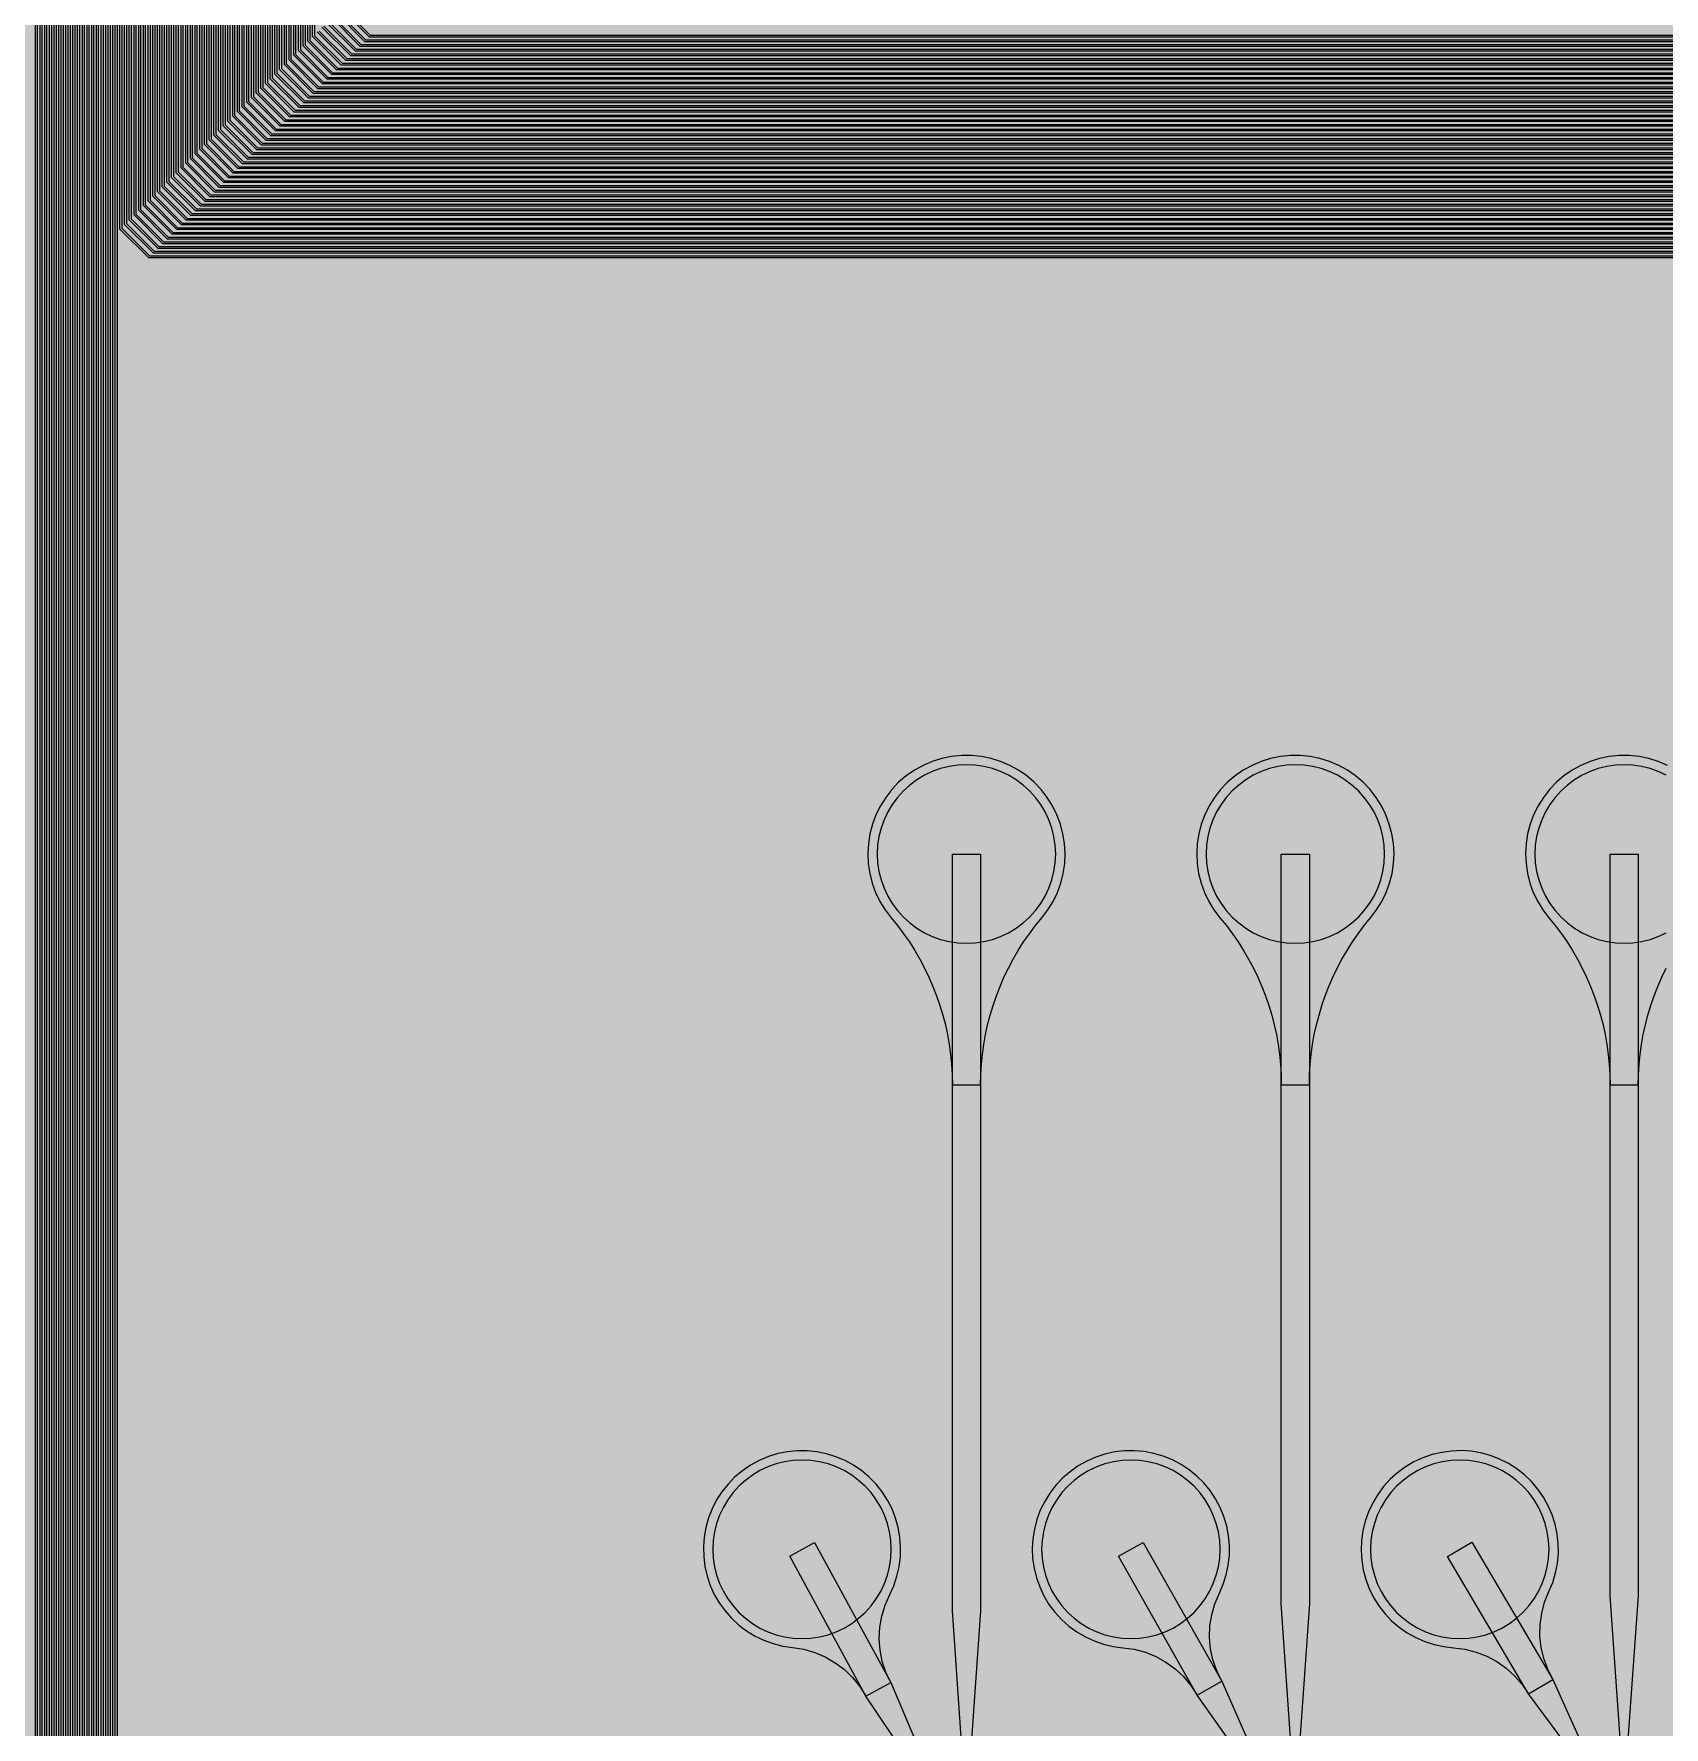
# Model space of a CAD drawing. Header units: metres. Extents: x -7240 to 10960, y -29667 to 1823.
# Drawn here: x 2730 to 4465, y -20972 to -19170 of the extents above; entities that cross this region are included whole.
import ezdxf

# ---------------------------------------------------------------- set-up
doc = ezdxf.new("R2010")
doc.units = ezdxf.units.M
for name, color, linetype in [('Metal1', 4, 'CONTINUOUS'), ('Polyimide', 7, 'CONTINUOUS'), ('Polyimide_Negative', 5, 'CONTINUOUS')]:
    doc.layers.add(name, color=color, linetype=linetype)

msp = doc.modelspace()

# ---------------------------------------------------------------- hatches: boundary and pattern name
at = {"layer": 'Polyimide'}
msp.add_hatch(color=7, dxfattribs=at).paths.add_polyline_path([(4088.5, -11806.9), (4098.7, -11851.2), (4115.6, -11893.5), (4138.6, -11932.7), (4167.4, -11968), (4201.1, -11998.5), (4239, -12023.6), (4280.3, -12042.7), (4349.2, -12073.7), (4413.2, -12113.8), (4471.3, -12162), (4522.3, -12217.7), (4565.4, -12279.7), (4599.7, -12346.9), (4624.7, -12418.2), (4639.9, -12492.2), (4645, -12567.5), (4639.9, -12642.8), (4624.7, -12716.8), (4599.7, -12788.1), (4565.4, -12855.3), (4522.3, -12917.3), (4471.3, -12973), (4413.2, -13021.2), (4349.2, -13061.3), (4280.3, -13092.3), (4239, -13111.4), (4201.1, -13136.5), (4167.4, -13167), (4138.6, -13202.3), (4115.6, -13241.5), (4098.7, -13283.8), (4088.5, -13328.1), (4085, -13373.5), (4085, -13567.5), (4099.4, -13861.6), (4142.6, -14152.8), (4214.2, -14438.4), (4313.4, -14715.5), (4439.2, -14981.7), (4590.6, -15234.2), (4766, -15470.7), (4963.7, -15688.8), (5181.8, -15886.5), (5418.3, -16061.9), (5670.8, -16213.3), (5936.9, -16339.1), (6214.1, -16438.3), (6499.7, -16509.9), (6790.9, -16553.1), (7085, -16567.5), (9960.4, -16567.5), (10038.8, -16571.4), (10116.4, -16582.9), (10192.6, -16601.9), (10266.5, -16628.4), (10337.5, -16662), (10404.8, -16702.3), (10467.9, -16749.1), (10526.1, -16801.8), (10578.8, -16860), (10625.6, -16923), (10665.9, -16990.4), (10699.5, -17061.4), (10725.9, -17135.3), (10745, -17211.4), (10756.5, -17289.1), (10760.4, -17367.5), (10760.4, -21957.3), (10721.6, -22012.9), (10686, -22070.6), (10653.6, -22130.1), (10624.5, -22191.4), (10598.9, -22254.2), (10576.8, -22318.2), (10558.3, -22383.5), (10543.4, -22449.6), (10532.2, -22516.5), (10524.7, -22583.8), (10521, -22651.5), (10521, -22719.3), (10524.7, -22787), (10532.2, -22854.4), (10543.4, -22921.2), (10558.3, -22987.4), (10576.8, -23052.6), (10598.9, -23116.7), (10624.5, -23179.5), (10653.6, -23240.7), (10686, -23300.3), (10721.6, -23357.9), (10760.4, -23413.5), (10760.4, -28667.5), (10756.5, -28745.9), (10745, -28823.6), (10725.9, -28899.7), (10699.5, -28973.6), (10665.9, -29044.6), (10625.6, -29112), (10578.8, -29175), (10526.1, -29233.2), (10467.9, -29285.9), (10404.8, -29332.7), (10337.5, -29373), (10266.5, -29406.6), (10192.6, -29433.1), (10116.4, -29452.1), (10038.8, -29463.6), (9960.4, -29467.5), (-6239.6, -29467.5), (-6318, -29463.6), (-6395.7, -29452.1), (-6471.9, -29433.1), (-6545.8, -29406.6), (-6616.7, -29373), (-6684.1, -29332.7), (-6747.1, -29285.9), (-6805.3, -29233.2), (-6858, -29175), (-6904.8, -29112), (-6945.2, -29044.6), (-6978.7, -28973.6), (-7005.2, -28899.7), (-7024.3, -28823.6), (-7035.8, -28745.9), (-7039.6, -28667.5), (-7039.6, -23426.3), (-6999.4, -23370.1), (-6962.3, -23311.6), (-6928.7, -23251.2), (-6898.5, -23189), (-6871.8, -23125.1), (-6848.8, -23059.9), (-6829.5, -22993.4), (-6814, -22926), (-6802.4, -22857.8), (-6794.6, -22789.1), (-6790.7, -22720), (-6790.7, -22650.8), (-6794.6, -22581.8), (-6802.4, -22513), (-6814, -22444.8), (-6829.5, -22377.4), (-6848.8, -22311), (-6871.8, -22245.7), (-6898.5, -22181.9), (-6928.7, -22119.7), (-6962.3, -22059.2), (-6999.4, -22000.8), (-7039.6, -21944.5), (-7039.6, -17367.5), (-7035.8, -17289.1), (-7024.3, -17211.4), (-7005.2, -17135.3), (-6978.7, -17061.4), (-6945.2, -16990.4), (-6904.8, -16923), (-6858, -16860), (-6805.3, -16801.8), (-6747.1, -16749.1), (-6684.1, -16702.3), (-6616.7, -16662), (-6545.8, -16628.4), (-6471.9, -16601.9), (-6395.7, -16582.9), (-6318, -16571.4), (-6239.6, -16567.5), (-3334, -16567.5), (-3039.9, -16553.1), (-2748.7, -16509.9), (-2463.1, -16438.3), (-2185.9, -16339.1), (-1919.8, -16213.3), (-1667.3, -16061.9), (-1430.8, -15886.5), (-1212.7, -15688.8), (-1015, -15470.7), (-839.6, -15234.2), (-688.2, -14981.7), (-562.4, -14715.5), (-463.2, -14438.4), (-391.6, -14152.8), (-348.4, -13861.6), (-334, -13567.5), (-334, -13373.5), (-337.5, -13328.1), (-347.7, -13283.8), (-364.6, -13241.5), (-387.6, -13202.3), (-416.4, -13167), (-450.1, -13136.5), (-488, -13111.4), (-529.3, -13092.3), (-529.3, -13092.3), (-598.2, -13061.3), (-662.2, -13021.2), (-720.3, -12973), (-771.3, -12917.3), (-814.4, -12855.3), (-848.7, -12788.1), (-873.7, -12716.8), (-888.9, -12642.8), (-894, -12567.5), (-888.9, -12492.2), (-873.7, -12418.2), (-848.7, -12346.9), (-814.4, -12279.7), (-771.3, -12217.7), (-720.3, -12162), (-662.2, -12113.8), (-598.2, -12073.7), (-529.3, -12042.7), (-488, -12023.6), (-450.1, -11998.5), (-416.4, -11968), (-387.6, -11932.7), (-364.6, -11893.5), (-347.7, -11851.2), (-337.5, -11806.9), (-334, -11761.5), (-334, -11074.3), (-337.5, -11028.9), (-347.7, -10984.6), (-364.6, -10942.4), (-387.6, -10903.1), (-416.4, -10867.8), (-450.1, -10837.3), (-488, -10812.2), (-529.3, -10793.2), (-529.3, -10793.2), (-598.2, -10762.1), (-662.2, -10722.1), (-720.3, -10673.8), (-771.3, -10618.1), (-814.4, -10556.1), (-848.7, -10488.9), (-873.7, -10417.6), (-888.9, -10343.7), (-894, -10268.3), (-888.9, -10193), (-873.7, -10119), (-848.7, -10047.8), (-814.4, -9980.5), (-771.3, -9918.5), (-720.3, -9862.9), (-662.2, -9814.6), (-598.2, -9774.6), (-529.3, -9743.5), (-488, -9724.5), (-450.1, -9699.4), (-416.4, -9668.8), (-387.6, -9633.5), (-364.6, -9594.3), (-347.7, -9552), (-337.5, -9507.7), (-334, -9462.4), (-334, -8775.1), (-337.5, -8729.8), (-347.7, -8685.5), (-364.6, -8643.2), (-387.6, -8604), (-416.4, -8568.7), (-450.1, -8538.1), (-488, -8513), (-529.3, -8494), (-529.3, -8494), (-598.2, -8462.9), (-662.2, -8422.9), (-720.3, -8374.6), (-771.3, -8319), (-814.4, -8257), (-848.7, -8189.7), (-873.7, -8118.5), (-888.9, -8044.5), (-894, -7969.2), (-888.9, -7893.8), (-873.7, -7819.9), (-848.7, -7748.6), (-814.4, -7681.4), (-771.3, -7619.4), (-720.3, -7563.7), (-662.2, -7515.4), (-598.2, -7475.4), (-529.3, -7444.3), (-529.3, -7444.3), (-488, -7425.3), (-450.1, -7400.2), (-416.4, -7369.7), (-387.6, -7334.4), (-364.6, -7295.1), (-347.7, -7252.9), (-337.5, -7208.6), (-334, -7163.2), (-334, -6476), (-337.5, -6430.6), (-347.7, -6386.3), (-364.6, -6344), (-387.6, -6304.8), (-416.4, -6269.5), (-450.1, -6239), (-488, -6213.9), (-529.3, -6194.8), (-529.3, -6194.8), (-598.2, -6163.8), (-662.2, -6123.7), (-720.3, -6075.5), (-771.3, -6019.8), (-814.4, -5957.8), (-848.7, -5890.6), (-873.7, -5819.3), (-888.9, -5745.3), (-894, -5670), (-888.9, -5594.7), (-873.7, -5520.7), (-848.7, -5449.4), (-814.4, -5382.2), (-771.3, -5320.2), (-720.3, -5264.5), (-662.2, -5216.3), (-598.2, -5176.2), (-529.3, -5145.2), (-529.3, -5145.2), (-488, -5126.1), (-450.1, -5101), (-416.4, -5070.5), (-387.6, -5035.2), (-364.6, -4996), (-347.7, -4953.7), (-337.5, -4909.4), (-334, -4864), (-334, 380), (-334, 1522.5), (-289, 1522.5), (-288.8, 1515.6), (-288.1, 1508.8), (-287, 1502), (-285.4, 1495.3), (-283.4, 1488.7), (-281, 1482.3), (-278.2, 1476.1), (-274.9, 1470), (-271.3, 1464.2), (-267.3, 1458.6), (-262.9, 1453.3), (-258.2, 1448.3), (-253.2, 1443.6), (-247.9, 1439.2), (-242.3, 1435.2), (-236.5, 1431.6), (-230.4, 1428.3), (-224.2, 1425.5), (-217.8, 1423.1), (-211.2, 1421.1), (-204.5, 1419.5), (-197.7, 1418.4), (-190.9, 1417.7), (-184, 1417.5), (-177.1, 1417.7), (-170.3, 1418.4), (-163.5, 1419.5), (-156.8, 1421.1), (-150.2, 1423.1), (-143.8, 1425.5), (-137.6, 1428.3), (-131.5, 1431.6), (-125.7, 1435.2), (-120.1, 1439.2), (-114.8, 1443.6), (-109.8, 1448.3), (-105.1, 1453.3), (-100.7, 1458.6), (-96.7, 1464.2), (-93.1, 1470), (-89.8, 1476.1), (-87, 1482.3), (-84.6, 1488.7), (-82.6, 1495.3), (-81, 1502), (-79.9, 1508.8), (-79.2, 1515.6), (-79, 1522.5), (1786, 1522.5), (3835, 1522.5), (3835.2, 1529), (3835.9, 1535.6), (3836.9, 1542), (3838.4, 1548.4), (3840.3, 1554.6), (3842.6, 1560.8), (3845.3, 1566.7), (3848.4, 1572.5), (3851.9, 1578.1), (3855.7, 1583.4), (3859.8, 1588.4), (3864.3, 1593.2), (3869.1, 1597.7), (3874.1, 1601.8), (3879.4, 1605.6), (3885, 1609.1), (3890.8, 1612.2), (3896.7, 1614.9), (3902.9, 1617.2), (3909.1, 1619.1), (3915.5, 1620.6), (3921.9, 1621.6), (3928.5, 1622.3), (3935, 1622.5), (3941.5, 1622.3), (3948.1, 1621.6), (3954.5, 1620.6), (3960.9, 1619.1), (3967.1, 1617.2), (3973.3, 1614.9), (3979.2, 1612.2), (3985, 1609.1), (3990.6, 1605.6), (3995.9, 1601.8), (4000.9, 1597.7), (4005.7, 1593.2), (4010.2, 1588.4), (4014.3, 1583.4), (4018.1, 1578.1), (4021.6, 1572.5), (4024.7, 1566.7), (4027.4, 1560.8), (4029.7, 1554.6), (4031.6, 1548.4), (4033.1, 1542), (4034.1, 1535.6), (4034.8, 1529), (4035, 1522.5), (4085, 1522.5), (4085, 380), (4085, 330), (4085, -4864), (4088.5, -4909.4), (4098.7, -4953.7), (4115.6, -4996), (4138.6, -5035.2), (4167.4, -5070.5), (4201.1, -5101), (4239, -5126.1), (4280.3, -5145.2), (4280.3, -5145.2), (4349.2, -5176.2), (4413.2, -5216.3), (4471.3, -5264.5), (4522.3, -5320.2), (4565.4, -5382.2), (4599.7, -5449.4), (4624.7, -5520.7), (4639.9, -5594.7), (4645, -5670), (4639.9, -5745.3), (4624.7, -5819.3), (4599.7, -5890.6), (4565.4, -5957.8), (4522.3, -6019.8), (4471.3, -6075.5), (4413.2, -6123.7), (4349.2, -6163.8), (4280.3, -6194.8), (4239, -6213.9), (4201.1, -6239), (4167.4, -6269.5), (4138.6, -6304.8), (4115.6, -6344), (4098.7, -6386.3), (4088.5, -6430.6), (4085, -6476), (4085, -11761.5), (4088.5, -11806.9)])

# ---------------------------------------------------------------- linework, layer by layer
at = {"layer": 'Metal1'}
for points in [[(9473.9, -17916.6), (9473.9, -19377.4), (9443.3, -19408), (2852.5, -19408), (2821.9, -19377.4), (2821.9, -18191.7)], [(2823.9, -18191.7), (2823.9, -19376.6), (2853.3, -19406), (9442.5, -19406), (9471.9, -19376.6), (9471.9, -17917.4)], [(9468.9, -17921.6), (9468.9, -19372.4), (9438.3, -19403), (2857.5, -19403), (2826.9, -19372.4), (2826.9, -18191.7)], [(2828.9, -18191.7), (2828.9, -19371.6), (2858.3, -19401), (9437.5, -19401), (9466.9, -19371.6), (9466.9, -17922.4)], [(9463.9, -17926.6), (9463.9, -19367.4), (9433.3, -19398), (2862.5, -19398), (2831.9, -19367.4), (2831.9, -18191.7)], [(2833.9, -18191.7), (2833.9, -19366.6), (2863.3, -19396), (9432.5, -19396), (9461.9, -19366.6), (9461.9, -17927.4)], [(9458.9, -17931.6), (9458.9, -19362.4), (9428.3, -19393), (2867.5, -19393), (2836.9, -19362.4), (2836.9, -18191.7)], [(2838.9, -18191.7), (2838.9, -19361.6), (2868.3, -19391), (9427.5, -19391), (9456.9, -19361.6), (9456.9, -17932.4)], [(9453.9, -17936.6), (9453.9, -19357.4), (9423.3, -19388), (2872.5, -19388), (2841.9, -19357.4), (2841.9, -18191.7)], [(2843.9, -18191.7), (2843.9, -19356.6), (2873.3, -19386), (9422.5, -19386), (9451.9, -19356.6), (9451.9, -17937.4)], [(9448.9, -17941.6), (9448.9, -19352.4), (9418.3, -19383), (2877.5, -19383), (2846.9, -19352.4), (2846.9, -18191.7)], [(2848.9, -18191.7), (2848.9, -19351.6), (2878.3, -19381), (9417.5, -19381), (9446.9, -19351.6), (9446.9, -17942.4)], [(9443.9, -17946.6), (9443.9, -19347.4), (9413.3, -19378), (2882.5, -19378), (2851.9, -19347.4), (2851.9, -18191.7)], [(2853.9, -18191.7), (2853.9, -19346.6), (2883.3, -19376), (9412.5, -19376), (9441.9, -19346.6), (9441.9, -17947.4)], [(9438.9, -17951.6), (9438.9, -19342.4), (9408.3, -19373), (2887.5, -19373), (2856.9, -19342.4), (2856.9, -18191.7)], [(2858.9, -18191.7), (2858.9, -19341.6), (2888.3, -19371), (9407.5, -19371), (9436.9, -19341.6), (9436.9, -17952.4)], [(9433.9, -17956.6), (9433.9, -19337.4), (9403.3, -19368), (2892.5, -19368), (2861.9, -19337.4), (2861.9, -18191.7)], [(2863.9, -18191.7), (2863.9, -19336.6), (2893.3, -19366), (9402.5, -19366), (9431.9, -19336.6), (9431.9, -17957.4)], [(9428.9, -17961.6), (9428.9, -19332.4), (9398.3, -19363), (2897.5, -19363), (2866.9, -19332.4), (2866.9, -18191.7)], [(2868.9, -18191.7), (2868.9, -19331.6), (2898.3, -19361), (9397.5, -19361), (9426.9, -19331.6), (9426.9, -17962.4)], [(9423.9, -17966.6), (9423.9, -19327.4), (9393.3, -19358), (2902.5, -19358), (2871.9, -19327.4), (2871.9, -18191.7)], [(2873.9, -18191.7), (2873.9, -19326.6), (2903.3, -19356), (9392.5, -19356), (9421.9, -19326.6), (9421.9, -17967.4)], [(9418.9, -17971.6), (9418.9, -19322.4), (9388.3, -19353), (2907.5, -19353), (2876.9, -19322.4), (2876.9, -18191.7)], [(2878.9, -18191.7), (2878.9, -19321.6), (2908.3, -19351), (9387.5, -19351), (9416.9, -19321.6), (9416.9, -17972.4)], [(9413.9, -17976.6), (9413.9, -19317.4), (9383.3, -19348), (2912.5, -19348), (2881.9, -19317.4), (2881.9, -18191.7)], [(2883.9, -18191.7), (2883.9, -19316.6), (2913.3, -19346), (9382.5, -19346), (9411.9, -19316.6), (9411.9, -17977.4)], [(9408.9, -17981.6), (9408.9, -19312.4), (9378.3, -19343), (2917.5, -19343), (2886.9, -19312.4), (2886.9, -18191.7)], [(2888.9, -18191.7), (2888.9, -19311.6), (2918.3, -19341), (9377.5, -19341), (9406.9, -19311.6), (9406.9, -17982.4)], [(9403.9, -17986.6), (9403.9, -19307.4), (9373.3, -19338), (2922.5, -19338), (2891.9, -19307.4), (2891.9, -18191.7)], [(2893.9, -18191.7), (2893.9, -19306.6), (2923.3, -19336), (9372.5, -19336), (9401.9, -19306.6), (9401.9, -17987.4)], [(9398.9, -17991.6), (9398.9, -19302.4), (9368.3, -19333), (2927.5, -19333), (2896.9, -19302.4), (2896.9, -18191.7)], [(2898.9, -18191.7), (2898.9, -19301.6), (2928.3, -19331), (9367.5, -19331), (9396.9, -19301.6), (9396.9, -17992.4)], [(9393.9, -17996.6), (9393.9, -19297.4), (9363.3, -19328), (2932.5, -19328), (2901.9, -19297.4), (2901.9, -18191.7)], [(2903.9, -18191.7), (2903.9, -19296.6), (2933.3, -19326), (9362.5, -19326), (9391.9, -19296.6), (9391.9, -17997.4)], [(9388.9, -18001.6), (9388.9, -19292.4), (9358.3, -19323), (2937.5, -19323), (2906.9, -19292.4), (2906.9, -18191.7)], [(2908.9, -18191.7), (2908.9, -19291.6), (2938.3, -19321), (9357.5, -19321), (9386.9, -19291.6), (9386.9, -18002.4)], [(9383.9, -18006.6), (9383.9, -19287.4), (9353.3, -19318), (2942.5, -19318), (2911.9, -19287.4), (2911.9, -18191.7)], [(2913.9, -18191.7), (2913.9, -19286.6), (2943.3, -19316), (9352.5, -19316), (9381.9, -19286.6), (9381.9, -18007.4)], [(9378.9, -18011.6), (9378.9, -19282.4), (9348.3, -19313), (2947.5, -19313), (2916.9, -19282.4), (2916.9, -18191.7)], [(2918.9, -18191.7), (2918.9, -19281.6), (2948.3, -19311), (9347.5, -19311), (9376.9, -19281.6), (9376.9, -18012.4)], [(9373.9, -18016.6), (9373.9, -19277.4), (9343.3, -19308), (2952.5, -19308), (2921.9, -19277.4), (2921.9, -18191.7)], [(2923.9, -18191.7), (2923.9, -19276.6), (2953.3, -19306), (9342.5, -19306), (9371.9, -19276.6), (9371.9, -18017.4)], [(9368.9, -18021.6), (9368.9, -19272.4), (9338.3, -19303), (2957.5, -19303), (2926.9, -19272.4), (2926.9, -18191.7)], [(2928.9, -18191.7), (2928.9, -19271.6), (2958.3, -19301), (9337.5, -19301), (9366.9, -19271.6), (9366.9, -18022.4)], [(9363.9, -18026.6), (9363.9, -19267.4), (9333.3, -19298), (2962.5, -19298), (2931.9, -19267.4), (2931.9, -18191.7)], [(2933.9, -18191.7), (2933.9, -19266.6), (2963.3, -19296), (9332.5, -19296), (9361.9, -19266.6), (9361.9, -18027.4)], [(9358.9, -18031.6), (9358.9, -19262.4), (9328.3, -19293), (2967.5, -19293), (2936.9, -19262.4), (2936.9, -18191.7)], [(2938.9, -18191.7), (2938.9, -19261.6), (2968.3, -19291), (9327.5, -19291), (9356.9, -19261.6), (9356.9, -18032.4)], [(9353.9, -18036.6), (9353.9, -19257.4), (9323.3, -19288), (2972.5, -19288), (2941.9, -19257.4), (2941.9, -18191.7)], [(2943.9, -18191.7), (2943.9, -19256.6), (2973.3, -19286), (9322.5, -19286), (9351.9, -19256.6), (9351.9, -18037.4)], [(9348.9, -18041.6), (9348.9, -19252.4), (9318.3, -19283), (2977.5, -19283), (2946.9, -19252.4), (2946.9, -18191.7)], [(2948.9, -18191.7), (2948.9, -19251.6), (2978.3, -19281), (9317.5, -19281), (9346.9, -19251.6), (9346.9, -18042.4)], [(9343.9, -18046.6), (9343.9, -19247.4), (9313.3, -19278), (2982.5, -19278), (2951.9, -19247.4), (2951.9, -18191.7)], [(2953.9, -18191.7), (2953.9, -19246.6), (2983.3, -19276), (9312.5, -19276), (9341.9, -19246.6), (9341.9, -18047.4)], [(9338.9, -18051.6), (9338.9, -19242.4), (9308.3, -19273), (2987.5, -19273), (2956.9, -19242.4), (2956.9, -18191.7)], [(2958.9, -18191.7), (2958.9, -19241.6), (2988.3, -19271), (9307.5, -19271), (9336.9, -19241.6), (9336.9, -18052.4)], [(9333.9, -18056.6), (9333.9, -19237.4), (9303.3, -19268), (2992.5, -19268), (2961.9, -19237.4), (2961.9, -18191.7)], [(2963.9, -18191.7), (2963.9, -19236.6), (2993.3, -19266), (9302.5, -19266), (9331.9, -19236.6), (9331.9, -18057.4)], [(9328.9, -18061.6), (9328.9, -19232.4), (9298.3, -19263), (2997.5, -19263), (2966.9, -19232.4), (2966.9, -18191.7)], [(2968.9, -18191.7), (2968.9, -19231.6), (2998.3, -19261), (9297.5, -19261), (9326.9, -19231.6), (9326.9, -18062.4)], [(9323.9, -18066.6), (9323.9, -19227.4), (9293.3, -19258), (3002.5, -19258), (2971.9, -19227.4), (2971.9, -18191.7)], [(2973.9, -18191.7), (2973.9, -19226.6), (3003.3, -19256), (9292.5, -19256), (9321.9, -19226.6), (9321.9, -18067.4)], [(9318.9, -18071.6), (9318.9, -19222.4), (9288.3, -19253), (3007.5, -19253), (2976.9, -19222.4), (2976.9, -18191.7)], [(2978.9, -18191.7), (2978.9, -19221.6), (3008.3, -19251), (9287.5, -19251), (9316.9, -19221.6), (9316.9, -18072.4)], [(2633.9, -18191.7), (2633.9, -22246.6), (2663.3, -22276), (9312.5, -22276), (9341.9, -22246.6), (9341.9, -21047.4), (9312.5, -21018), (4452.5, -21018), (4418.9, -20988.7), (4407.9, -20832), (4407.9, -20042.5), (4437.9, -20042.5), (4437.9, -20832), (4426.9, -20985.3), (4453.3, -21016), (9313.3, -21016), (9343.9, -21046.6), (9343.9, -22247.4), (9313.3, -22278), (2662.5, -22278), (2631.9, -22247.4), (2631.9, -18191.7)], [(2638.9, -18191.7), (2638.9, -22241.6), (2668.3, -22271), (9307.5, -22271), (9336.9, -22241.6), (9336.9, -21052.4), (9307.5, -21023), (4418.8, -21023), (4369.1, -21001), (4321.1, -20936.3), (4235, -20790.1), (4260.8, -20774.9), (4347, -20921.1), (4378.6, -20991.3), (4419.4, -21021), (9308.3, -21021), (9338.9, -21051.6), (9338.9, -22242.4), (9308.3, -22273), (2667.5, -22273), (2636.9, -22242.4), (2636.9, -18191.7)], [(2643.9, -18191.7), (2643.9, -22236.6), (2673.3, -22266), (9302.5, -22266), (9331.9, -22236.6), (9331.9, -21057.4), (9302.5, -21028), (4102.5, -21028), (4068.9, -20998.6), (4057.9, -20840), (4057.9, -20042.5), (4087.9, -20042.5), (4087.9, -20840), (4076.9, -20995.4), (4103.3, -21026), (9303.3, -21026), (9333.9, -21056.6), (9333.9, -22237.4), (9303.3, -22268), (2672.5, -22268), (2641.9, -22237.4), (2641.9, -18191.7)], [(2648.9, -18191.7), (2648.9, -22231.6), (2678.3, -22261), (9297.5, -22261), (9326.9, -22231.6), (9326.9, -21062.4), (9297.5, -21033), (4068.8, -21033), (4019.7, -21010.4), (3968.4, -20937.6), (3884.8, -20789.9), (3910.9, -20775.1), (3994.5, -20922.8), (4028.9, -21001.4), (4069.4, -21031), (9298.3, -21031), (9328.9, -21061.6), (9328.9, -22232.4), (9298.3, -22263), (2677.5, -22263), (2646.9, -22232.4), (2646.9, -18191.7)], [(2653.9, -18191.7), (2653.9, -22226.6), (2683.3, -22256), (9292.5, -22256), (9321.9, -22226.6), (9321.9, -21067.4), (9292.5, -21038), (3752.5, -21038), (3718.9, -21008.6), (3707.9, -20848), (3707.9, -20042.5), (3737.9, -20042.5), (3737.9, -20848), (3726.8, -21005.4), (3753.3, -21036), (9293.3, -21036), (9323.9, -21066.6), (9323.9, -22227.4), (9293.3, -22258), (2682.5, -22258), (2651.9, -22227.4), (2651.9, -18191.7)], [(2658.9, -18191.7), (2658.9, -22221.6), (2688.3, -22251), (9287.5, -22251), (9316.9, -22221.6), (9316.9, -21072.4), (9287.5, -21043), (3718.8, -21043), (3670.3, -21019.9), (3615.8, -20938.7), (3534.7, -20789.7), (3561.1, -20775.3), (3642.2, -20924.4), (3679.2, -21011.4), (3719.4, -21041), (9288.3, -21041), (9318.9, -21071.6), (9318.9, -22222.4), (9288.3, -22253), (2687.5, -22253), (2656.9, -22222.4), (2656.9, -18191.7)], [(2733.9, -18191.7), (2733.9, -22146.6), (2763.3, -22176), (6492.5, -22176), (6519, -22145.4), (6507.9, -21982), (6507.9, -21152.5), (6537.9, -21152.5), (6537.9, -21982), (6526.7, -22148.6), (6493.3, -22178), (2762.5, -22178), (2731.9, -22147.4), (2731.9, -18191.7)], [(2738.9, -18191.7), (2738.9, -22141.6), (2768.3, -22171), (6458.5, -22171), (6470.9, -22145), (6411, -22050.7), (6334.5, -21899.3), (6361.3, -21885.7), (6437.8, -22037.2), (6480.2, -22145.4), (6459.6, -22173), (2767.5, -22173), (2736.9, -22142.4), (2736.9, -18191.7)], [(2743.9, -18191.7), (2743.9, -22136.6), (2773.3, -22166), (6142.5, -22166), (6169, -22135.4), (6157.9, -21974), (6157.9, -21152.5), (6187.9, -21152.5), (6187.9, -21974), (6176.8, -22138.6), (6143.3, -22168), (2772.5, -22168), (2741.9, -22137.4), (2741.9, -18191.7)], [(2748.9, -18191.7), (2748.9, -22131.6), (2778.3, -22161), (6108.5, -22161), (6120.3, -22135.3), (6063.4, -22049.8), (5984.6, -21899.5), (6011.2, -21885.5), (6089.9, -22035.9), (6130, -22135.6), (6109.7, -22163), (2777.5, -22163), (2746.9, -22132.4), (2746.9, -18191.7)], [(2753.9, -18191.7), (2753.9, -22126.6), (2783.3, -22156), (5792.5, -22156), (5819, -22125.4), (5807.9, -21966), (5807.9, -21152.5), (5837.9, -21152.5), (5837.9, -21966), (5826.8, -22128.6), (5793.3, -22158), (2782.5, -22158), (2751.9, -22127.4), (2751.9, -18191.7)], [(2758.9, -18191.7), (2758.9, -22121.6), (2788.3, -22151), (5758.5, -22151), (5769.7, -22125.6), (5715.8, -22048.7), (5634.7, -21899.7), (5661.1, -21885.3), (5742.2, -22034.4), (5779.8, -22125.7), (5759.7, -22153), (2787.5, -22153), (2756.9, -22122.4), (2756.9, -18191.7)], [(2763.9, -18191.7), (2763.9, -22116.6), (2793.3, -22146), (5442.5, -22146), (5468.9, -22115.4), (5457.9, -21958), (5457.9, -21152.5), (5487.9, -21152.5), (5487.9, -21958), (5476.8, -22118.6), (5443.3, -22148), (2792.5, -22148), (2761.9, -22117.4), (2761.9, -18191.7)], [(2768.9, -18191.7), (2768.9, -22111.6), (2798.3, -22141), (5408.5, -22141), (5419, -22115.9), (5368.4, -22047.6), (5284.8, -21899.9), (5310.9, -21885.1), (5394.5, -22032.8), (5429.6, -22115.9), (5409.7, -22143), (2797.5, -22143), (2766.9, -22112.4), (2766.9, -18191.7)], [(2773.9, -18191.7), (2773.9, -22106.6), (2803.3, -22136), (5092.5, -22136), (5118.9, -22105.4), (5107.9, -21950), (5107.9, -21152.5), (5137.9, -21152.5), (5137.9, -21950), (5126.9, -22108.6), (5093.3, -22138), (2802.5, -22138), (2771.9, -22107.4), (2771.9, -18191.7)], [(2778.9, -18191.7), (2778.9, -22101.6), (2808.3, -22131), (5058.5, -22131), (5068.2, -22106.2), (5021.1, -22046.3), (4935, -21900.1), (4960.8, -21884.9), (5047, -22031.1), (5079.5, -22106.1), (5059.7, -22133), (2807.5, -22133), (2776.9, -22102.4), (2776.9, -18191.7)], [(2783.9, -18191.7), (2783.9, -22096.6), (2813.3, -22126), (4742.5, -22126), (4768.9, -22095.3), (4757.9, -21942), (4757.9, -21152.5), (4787.9, -21152.5), (4787.9, -21942), (4776.9, -22098.7), (4743.3, -22128), (2812.5, -22128), (2781.9, -22097.4), (2781.9, -18191.7)], [(2788.9, -18191.7), (2788.9, -22091.6), (2818.3, -22121), (4708.5, -22121), (4717.4, -22096.6), (4674, -22044.9), (4585.1, -21900.4), (4610.7, -21884.6), (4699.6, -22029.2), (4729.3, -22096.3), (4709.7, -22123), (2817.5, -22123), (2786.9, -22092.4), (2786.9, -18191.7)], [(2793.9, -18191.7), (2793.9, -22086.6), (2823.3, -22116), (4392.5, -22116), (4418.8, -22085.3), (4407.9, -21934), (4407.9, -21152.5), (4437.9, -21152.5), (4437.9, -21934), (4426.9, -22088.7), (4393.3, -22118), (2822.5, -22118), (2791.9, -22087.4), (2791.9, -18191.7)], [(2798.9, -18191.7), (2798.9, -22081.6), (2828.3, -22111), (4358.5, -22111), (4366.5, -22087), (4327.1, -22043.3), (4235.3, -21900.6), (4260.5, -21884.4), (4352.3, -22027.1), (4379.2, -22086.5), (4359.7, -22113), (2827.5, -22113), (2796.9, -22082.4), (2796.9, -18191.7)], [(2803.9, -18191.7), (2803.9, -22076.6), (2833.3, -22106), (4042.5, -22106), (4068.8, -22075.3), (4057.9, -21926), (4057.9, -21152.5), (4087.9, -21152.5), (4087.9, -21926), (4076.9, -22078.7), (4043.3, -22108), (2832.5, -22108), (2801.9, -22077.4), (2801.9, -18191.7)], [(2808.9, -18191.7), (2808.9, -22071.6), (2838.3, -22101), (4008.5, -22101), (4015.5, -22077.5), (3980.3, -22041.6), (3885.4, -21900.9), (3910.3, -21884.1), (4005.2, -22024.8), (4029.2, -22076.8), (4009.7, -22103), (2837.5, -22103), (2806.9, -22072.4), (2806.9, -18191.7)], [(2813.9, -18191.7), (2813.9, -22066.6), (2843.3, -22096), (3692.5, -22096), (3718.8, -22065.3), (3707.9, -21918), (3707.9, -21152.5), (3737.9, -21152.5), (3737.9, -21918), (3727, -22068.7), (3693.3, -22098), (2842.5, -22098), (2811.9, -22067.4), (2811.9, -18191.7)], [(2818.9, -18191.7), (2818.9, -22061.6), (2848.3, -22091), (3658.5, -22091), (3664.4, -22068), (3633.7, -22039.7), (3535.6, -21901.2), (3560.1, -21883.8), (3658.2, -22022.4), (3679.2, -22067), (3659.7, -22093), (2847.5, -22093), (2816.9, -22062.4), (2816.9, -18191.7)], [(8987.9, -19038), (8976.6, -19218.5), (8943.3, -19248), (3012.5, -19248), (2981.9, -19217.4), (2981.9, -18191.7)], [(2983.9, -18191.7), (2983.9, -19216.6), (3013.3, -19246), (8942.5, -19246), (8969.2, -19215.5), (8957.9, -19038)], [(8883.1, -19063.3), (8931.8, -19214.6), (8909.6, -19243), (3017.5, -19243), (2986.9, -19212.4), (2986.9, -18191.7)], [(2988.9, -18191.7), (2988.9, -19211.6), (3018.3, -19241), (8908.6, -19241), (8923.9, -19213.8), (8855.2, -19074.5)], [(8637.9, -19030), (8626.6, -19208.5), (8593.3, -19238), (3022.5, -19238), (2991.9, -19207.4), (2991.9, -18191.7)], [(2993.9, -18191.7), (2993.9, -19206.6), (3023.3, -19236), (8592.5, -19236), (8619.2, -19205.5), (8607.9, -19030)], [(8533, -19058), (8581.5, -19204.7), (8559.6, -19233), (3027.5, -19233), (2996.9, -19202.4), (2996.9, -18191.7)], [(2998.9, -18191.7), (2998.9, -19201.6), (3028.3, -19231), (8558.6, -19231), (8573.6, -19203.9), (8505.3, -19069.5)], [(8287.9, -19022), (8276.6, -19198.5), (8243.3, -19228), (3032.5, -19228), (3001.9, -19197.4), (3001.9, -18191.7)], [(3003.9, -18191.7), (3003.9, -19196.6), (3033.3, -19226), (8242.5, -19226), (8269.1, -19195.5), (8257.9, -19022)], [(8182.9, -19052.7), (8231.3, -19194.8), (8209.6, -19223), (3037.5, -19223), (3006.9, -19192.4), (3006.9, -18191.7)], [(3008.9, -18191.7), (3008.9, -19191.6), (3038.3, -19221), (8208.5, -19221), (8223.2, -19194.1), (8155.3, -19064.6)], [(7937.9, -19014), (7926.6, -19188.6), (7893.3, -19218), (3042.5, -19218), (3011.9, -19187.4), (3011.9, -18191.7)], [(3013.9, -18191.7), (3013.9, -19186.6), (3043.3, -19216), (7892.5, -19216), (7919.1, -19185.4), (7907.9, -19014)], [(7832.8, -19047.4), (7881, -19184.9), (7859.6, -19213), (3047.5, -19213), (3016.9, -19182.4), (3016.9, -18191.7)], [(3018.9, -18191.7), (3018.9, -19181.6), (3048.3, -19211), (7858.5, -19211), (7872.9, -19184.2), (7805.3, -19059.6)], [(7587.9, -19006), (7576.7, -19178.6), (7543.3, -19208), (3052.5, -19208), (3021.9, -19177.4), (3021.9, -18191.7)], [(3023.9, -18191.7), (3023.9, -19176.6), (3053.3, -19206), (7542.5, -19206), (7569.1, -19175.4), (7557.9, -19006)], [(7482.6, -19042.1), (7530.8, -19175), (7509.6, -19203), (3057.5, -19203), (3026.9, -19172.4), (3026.9, -18191.7)], [(3028.9, -18191.7), (3028.9, -19171.6), (3058.3, -19201), (7508.5, -19201), (7522.5, -19174.4), (7455.3, -19054.6)], [(3043.9, -19156.6), (3073.3, -19186), (6842.5, -19186), (6869, -19155.4)], [(6830.4, -19155.3), (6809.6, -19183), (3077.5, -19183), (3046.9, -19152.4)], [(3048.9, -19151.6), (3078.3, -19181), (6808.5, -19181), (6821.5, -19154.8)], [(6526.7, -19148.6), (6493.3, -19178), (3082.5, -19178), (3051.9, -19147.4)], [(3053.9, -19146.6), (3083.3, -19176), (6492.5, -19176), (6519, -19145.4)], [(6480.2, -19145.4), (6459.6, -19173), (3087.5, -19173), (3056.9, -19142.4)], [(3058.9, -19141.6), (3088.3, -19171), (6458.5, -19171), (6470.9, -19145)], [(7226.7, -19168.6), (7193.3, -19198), (3062.5, -19198), (3031.9, -19167.4)], [(3033.9, -19166.6), (3063.3, -19196), (7192.5, -19196), (7219.1, -19165.4)], [(7180.6, -19165.1), (7159.6, -19193), (3067.5, -19193), (3036.9, -19162.4)], [(3038.9, -19161.6), (3068.3, -19191), (7158.5, -19191), (7172, -19164.6)], [(6876.7, -19158.6), (6843.3, -19188), (3072.5, -19188), (3041.9, -19157.4)], [(4469, -19948.2), (4459.2, -19944), (4449.1, -19940.8), (4438.7, -19938.7), (4428.2, -19937.6), (4417.6, -19937.6), (4407, -19938.7), (4396.6, -19940.8), (4386.5, -19944), (4376.8, -19948.2), (4367.5, -19953.3), (4358.8, -19959.3), (4350.7, -19966.2), (4343.4, -19973.9), (4336.9, -19982.3), (4331.2, -19991.3), (4326.5, -20000.8), (4322.8, -20010.7), (4320.1, -20020.9), (4318.5, -20031.4), (4317.9, -20042), (4318.4, -20052.6), (4319.9, -20063.1), (4322.5, -20073.4), (4326.1, -20083.3), (4330.8, -20092.9), (4336.3, -20101.9), (4342.7, -20110.4), (4349.5, -20118.7), (4356, -20127.3), (4362.1, -20136.1), (4367.8, -20145.1), (4373.2, -20154.4), (4378.3, -20163.9), (4382.9, -20173.6), (4387.2, -20183.4), (4391.1, -20193.4), (4394.6, -20203.6), (4397.7, -20213.9), (4400.4, -20224.2), (4402.7, -20234.7), (4404.5, -20245.3), (4406, -20255.9), (4407, -20266.6), (4407.7, -20277.3), (4407.9, -20288.1), (4437.9, -20288.1), (4437.9, -20288.1), (4438.1, -20277.3), (4438.7, -20266.6), (4439.8, -20255.9), (4441.2, -20245.3), (4443.1, -20234.7), (4445.4, -20224.2), (4448.1, -20213.9), (4451.2, -20203.6), (4454.7, -20193.4), (4458.6, -20183.4), (4462.8, -20173.6), (4467.5, -20163.9)]]:
    msp.add_lwpolyline(points, dxfattribs=at)
for points in [[(3737.9, -20288.1), (3738.1, -20277.3), (3738.7, -20266.6), (3739.8, -20255.9), (3741.2, -20245.3), (3743.1, -20234.7), (3745.4, -20224.2), (3748.1, -20213.9), (3751.2, -20203.6), (3754.7, -20193.4), (3758.6, -20183.4), (3762.8, -20173.6), (3767.5, -20163.9), (3772.5, -20154.4), (3777.9, -20145.1), (3783.7, -20136.1), (3789.8, -20127.3), (3796.2, -20118.7), (3803, -20110.4), (3809.4, -20101.9), (3815, -20092.9), (3819.6, -20083.3), (3823.2, -20073.4), (3825.8, -20063.1), (3827.4, -20052.6), (3827.9, -20042), (3827.3, -20031.4), (3825.6, -20020.9), (3822.9, -20010.7), (3819.2, -20000.8), (3814.5, -19991.3), (3808.9, -19982.3), (3802.4, -19973.9), (3795, -19966.2), (3787, -19959.3), (3778.3, -19953.3), (3769, -19948.2), (3759.2, -19944), (3749.1, -19940.8), (3738.7, -19938.7), (3728.2, -19937.6), (3717.6, -19937.6), (3707, -19938.7), (3696.6, -19940.8), (3686.5, -19944), (3676.8, -19948.2), (3667.5, -19953.3), (3658.8, -19959.3), (3650.7, -19966.2), (3643.4, -19973.9), (3636.9, -19982.3), (3631.2, -19991.3), (3626.5, -20000.8), (3622.8, -20010.7), (3620.1, -20020.9), (3618.5, -20031.4), (3617.9, -20042), (3618.4, -20052.6), (3619.9, -20063.1), (3622.5, -20073.4), (3626.1, -20083.3), (3630.8, -20092.9), (3636.3, -20101.9), (3642.7, -20110.4), (3649.5, -20118.7), (3656, -20127.3), (3662.1, -20136.1), (3667.8, -20145.1), (3673.2, -20154.4), (3678.3, -20163.9), (3682.9, -20173.6), (3687.2, -20183.4), (3691.1, -20193.4), (3694.6, -20203.6), (3697.7, -20213.9), (3700.4, -20224.2), (3702.7, -20234.7), (3704.5, -20245.3), (3706, -20255.9), (3707, -20266.6), (3707.7, -20277.3), (3707.9, -20288.1), (3737.9, -20288.1)], [(4087.9, -20288.1), (4088.1, -20277.3), (4088.7, -20266.6), (4089.8, -20255.9), (4091.2, -20245.3), (4093.1, -20234.7), (4095.4, -20224.2), (4098.1, -20213.9), (4101.2, -20203.6), (4104.7, -20193.4), (4108.6, -20183.4), (4112.8, -20173.6), (4117.5, -20163.9), (4122.5, -20154.4), (4127.9, -20145.1), (4133.7, -20136.1), (4139.8, -20127.3), (4146.2, -20118.7), (4153, -20110.4), (4159.4, -20101.9), (4165, -20092.9), (4169.6, -20083.3), (4173.2, -20073.4), (4175.8, -20063.1), (4177.4, -20052.6), (4177.9, -20042), (4177.3, -20031.4), (4175.6, -20020.9), (4172.9, -20010.7), (4169.2, -20000.8), (4164.5, -19991.3), (4158.9, -19982.3), (4152.4, -19973.9), (4145, -19966.2), (4137, -19959.3), (4128.3, -19953.3), (4119, -19948.2), (4109.2, -19944), (4099.1, -19940.8), (4088.7, -19938.7), (4078.2, -19937.6), (4067.6, -19937.6), (4057, -19938.7), (4046.6, -19940.8), (4036.5, -19944), (4026.8, -19948.2), (4017.5, -19953.3), (4008.8, -19959.3), (4000.7, -19966.2), (3993.4, -19973.9), (3986.9, -19982.3), (3981.2, -19991.3), (3976.5, -20000.8), (3972.8, -20010.7), (3970.1, -20020.9), (3968.5, -20031.4), (3967.9, -20042), (3968.4, -20052.6), (3969.9, -20063.1), (3972.5, -20073.4), (3976.1, -20083.3), (3980.8, -20092.9), (3986.3, -20101.9), (3992.7, -20110.4), (3999.5, -20118.7), (4006, -20127.3), (4012.1, -20136.1), (4017.8, -20145.1), (4023.2, -20154.4), (4028.3, -20163.9), (4032.9, -20173.6), (4037.2, -20183.4), (4041.1, -20193.4), (4044.6, -20203.6), (4047.7, -20213.9), (4050.4, -20224.2), (4052.7, -20234.7), (4054.5, -20245.3), (4056, -20255.9), (4057, -20266.6), (4057.7, -20277.3), (4057.9, -20288.1), (4087.9, -20288.1)], [(3642.2, -20924.4), (3637, -20913.4), (3633.2, -20901.8), (3630.9, -20889.8), (3630, -20877.7), (3630.6, -20865.5), (3632.7, -20853.5), (3636.2, -20841.8), (3641.2, -20830.7), (3645.5, -20821.2), (3648.9, -20811.2), (3651.2, -20801), (3652.6, -20790.6), (3652.8, -20780.2), (3652.1, -20769.7), (3650.3, -20759.4), (3647.5, -20749.3), (3643.7, -20739.5), (3638.9, -20730.2), (3633.2, -20721.4), (3626.7, -20713.2), (3619.4, -20705.7), (3611.4, -20698.9), (3602.8, -20693), (3593.6, -20688), (3583.9, -20683.9), (3573.9, -20680.8), (3563.6, -20678.7), (3553.2, -20677.6), (3542.7, -20677.6), (3532.3, -20678.7), (3522, -20680.7), (3512, -20683.8), (3502.4, -20687.9), (3493.1, -20692.9), (3484.5, -20698.8), (3476.5, -20705.5), (3469.1, -20713), (3462.6, -20721.2), (3456.9, -20730), (3452.1, -20739.4), (3448.3, -20749.1), (3445.5, -20759.2), (3443.7, -20769.5), (3442.9, -20780), (3443.2, -20790.4), (3444.5, -20800.8), (3446.8, -20811.1), (3450.2, -20821), (3454.5, -20830.5), (3459.8, -20839.6), (3465.9, -20848.1), (3472.8, -20855.9), (3480.5, -20863.1), (3488.9, -20869.4), (3497.9, -20874.8), (3507.3, -20879.3), (3517.2, -20882.9), (3527.3, -20885.5), (3537.7, -20887), (3549.7, -20888.9), (3561.4, -20892.3), (3572.6, -20897.1), (3583.2, -20903.2), (3592.9, -20910.5), (3601.7, -20918.9), (3609.4, -20928.4), (3615.8, -20938.7), (3642.2, -20924.4)], [(3994.5, -20922.8), (3989.2, -20911.9), (3985.2, -20900.3), (3982.7, -20888.4), (3981.6, -20876.3), (3982, -20864.1), (3983.9, -20852.1), (3987.2, -20840.4), (3992, -20829.1), (3996.1, -20819.5), (3999.3, -20809.5), (4001.5, -20799.3), (4002.7, -20788.9), (4002.8, -20778.4), (4001.9, -20768), (3999.9, -20757.7), (3996.9, -20747.6), (3992.9, -20737.9), (3988, -20728.7), (3982.2, -20720), (3975.6, -20711.9), (3968.1, -20704.5), (3960, -20697.9), (3951.3, -20692.1), (3942, -20687.2), (3932.3, -20683.3), (3922.2, -20680.4), (3911.9, -20678.4), (3901.5, -20677.6), (3891, -20677.7), (3880.6, -20678.9), (3870.3, -20681.2), (3860.4, -20684.4), (3850.8, -20688.7), (3841.7, -20693.8), (3833.1, -20699.9), (3825.2, -20706.7), (3818, -20714.4), (3811.6, -20722.7), (3806.1, -20731.6), (3801.4, -20741), (3797.8, -20750.8), (3795.1, -20760.9), (3793.5, -20771.3), (3792.9, -20781.7), (3793.3, -20792.2), (3794.8, -20802.6), (3797.3, -20812.7), (3800.8, -20822.6), (3805.3, -20832.1), (3810.7, -20841.1), (3817, -20849.5), (3824.1, -20857.2), (3831.9, -20864.2), (3840.4, -20870.3), (3849.4, -20875.6), (3858.9, -20880), (3868.8, -20883.4), (3879, -20885.8), (3889.4, -20887.2), (3901.5, -20888.9), (3913.3, -20892), (3924.5, -20896.6), (3935.2, -20902.5), (3945, -20909.7), (3953.9, -20918), (3961.8, -20927.4), (3968.4, -20937.6), (3994.5, -20922.8)], [(4347, -20921.1), (4341.5, -20910.2), (4337.3, -20898.8), (4334.5, -20886.9), (4333.2, -20874.8), (4333.4, -20862.6), (4335.1, -20850.5), (4338.2, -20838.8), (4342.8, -20827.5), (4346.8, -20817.8), (4349.8, -20807.7), (4351.8, -20797.5), (4352.8, -20787), (4352.7, -20776.5), (4351.6, -20766.1), (4349.4, -20755.9), (4346.3, -20745.9), (4342.1, -20736.3), (4337.1, -20727.1), (4331.1, -20718.5), (4324.3, -20710.5), (4316.7, -20703.2), (4308.5, -20696.8), (4299.6, -20691.2), (4290.3, -20686.4), (4280.5, -20682.7), (4270.4, -20679.9), (4260.1, -20678.2), (4249.6, -20677.5), (4239.1, -20677.9), (4228.7, -20679.3), (4218.5, -20681.7), (4208.6, -20685.1), (4199.1, -20689.5), (4190.1, -20694.8), (4181.6, -20701), (4173.9, -20708), (4166.8, -20715.8), (4160.6, -20724.2), (4155.2, -20733.2), (4150.7, -20742.7), (4147.2, -20752.6), (4144.8, -20762.7), (4143.3, -20773.1), (4142.9, -20783.6), (4143.5, -20794), (4145.2, -20804.4), (4147.9, -20814.5), (4151.6, -20824.3), (4156.2, -20833.7), (4161.8, -20842.6), (4168.2, -20850.9), (4175.4, -20858.5), (4183.3, -20865.3), (4191.9, -20871.3), (4201.1, -20876.5), (4210.7, -20880.7), (4220.6, -20883.9), (4230.9, -20886.1), (4241.3, -20887.3), (4253.4, -20888.8), (4265.2, -20891.8), (4276.6, -20896.1), (4287.3, -20901.9), (4297.3, -20908.9), (4306.3, -20917), (4314.3, -20926.2), (4321.1, -20936.3), (4347, -20921.1)]]:
    msp.add_lwpolyline(points, close=True, dxfattribs=at)
at = {"layer": 'Polyimide_Negative'}
for points in [[(3817.9, -20042.5), (3817.4, -20033.2), (3816, -20024), (3813.8, -20014.9), (3810.6, -20006.1), (3806.7, -19997.7), (3801.9, -19989.7), (3796.3, -19982.2), (3790.1, -19975.3), (3783.1, -19969.1), (3775.7, -19963.5), (3767.7, -19958.7), (3759.2, -19954.7), (3750.5, -19951.6), (3741.4, -19949.3), (3732.2, -19948), (3722.9, -19947.5), (3713.6, -19948), (3704.3, -19949.3), (3695.3, -19951.6), (3686.5, -19954.7), (3678.1, -19958.7), (3670.1, -19963.5), (3662.6, -19969.1), (3655.7, -19975.3), (3649.4, -19982.2), (3643.9, -19989.7), (3639.1, -19997.7), (3635.1, -20006.1), (3632, -20014.9), (3629.7, -20024), (3628.3, -20033.2), (3627.9, -20042.5), (3628.3, -20051.8), (3629.7, -20061), (3632, -20070.1), (3635.1, -20078.9), (3639.1, -20087.3), (3643.9, -20095.3), (3649.4, -20102.8), (3655.7, -20109.7), (3662.6, -20115.9), (3670.1, -20121.5), (3678.1, -20126.3), (3686.5, -20130.3), (3695.3, -20133.4), (3704.3, -20135.7), (3713.6, -20137), (3722.9, -20137.5), (3732.2, -20137), (3741.4, -20135.7), (3750.5, -20133.4), (3759.2, -20130.3), (3767.7, -20126.3), (3775.7, -20121.5), (3783.1, -20115.9), (3790.1, -20109.7), (3796.3, -20102.8), (3801.9, -20095.3), (3806.7, -20087.3), (3810.6, -20078.9), (3813.8, -20070.1), (3816, -20061), (3817.4, -20051.8), (3817.9, -20042.5)], [(4167.9, -20042.5), (4167.4, -20033.2), (4166, -20024), (4163.8, -20014.9), (4160.6, -20006.1), (4156.7, -19997.7), (4151.9, -19989.7), (4146.3, -19982.2), (4140.1, -19975.3), (4133.1, -19969.1), (4125.7, -19963.5), (4117.7, -19958.7), (4109.2, -19954.7), (4100.5, -19951.6), (4091.4, -19949.3), (4082.2, -19948), (4072.9, -19947.5), (4063.6, -19948), (4054.3, -19949.3), (4045.3, -19951.6), (4036.5, -19954.7), (4028.1, -19958.7), (4020.1, -19963.5), (4012.6, -19969.1), (4005.7, -19975.3), (3999.4, -19982.2), (3993.9, -19989.7), (3989.1, -19997.7), (3985.1, -20006.1), (3982, -20014.9), (3979.7, -20024), (3978.3, -20033.2), (3977.9, -20042.5), (3978.3, -20051.8), (3979.7, -20061), (3982, -20070.1), (3985.1, -20078.9), (3989.1, -20087.3), (3993.9, -20095.3), (3999.4, -20102.8), (4005.7, -20109.7), (4012.6, -20115.9), (4020.1, -20121.5), (4028.1, -20126.3), (4036.5, -20130.3), (4045.3, -20133.4), (4054.3, -20135.7), (4063.6, -20137), (4072.9, -20137.5), (4082.2, -20137), (4091.4, -20135.7), (4100.5, -20133.4), (4109.2, -20130.3), (4117.7, -20126.3), (4125.7, -20121.5), (4133.1, -20115.9), (4140.1, -20109.7), (4146.3, -20102.8), (4151.9, -20095.3), (4156.7, -20087.3), (4160.6, -20078.9), (4163.8, -20070.1), (4166, -20061), (4167.4, -20051.8), (4167.9, -20042.5)], [(3642.9, -20782.5), (3642.4, -20773.2), (3641, -20764), (3638.8, -20754.9), (3635.6, -20746.1), (3631.7, -20737.7), (3626.9, -20729.7), (3621.3, -20722.2), (3615.1, -20715.3), (3608.1, -20709.1), (3600.7, -20703.5), (3592.7, -20698.7), (3584.2, -20694.7), (3575.5, -20691.6), (3566.4, -20689.3), (3557.2, -20688), (3547.9, -20687.5), (3538.6, -20688), (3529.3, -20689.3), (3520.3, -20691.6), (3511.5, -20694.7), (3503.1, -20698.7), (3495.1, -20703.5), (3487.6, -20709.1), (3480.7, -20715.3), (3474.4, -20722.2), (3468.9, -20729.7), (3464.1, -20737.7), (3460.1, -20746.1), (3457, -20754.9), (3454.7, -20764), (3453.3, -20773.2), (3452.9, -20782.5), (3453.3, -20791.8), (3454.7, -20801), (3457, -20810.1), (3460.1, -20818.9), (3464.1, -20827.3), (3468.9, -20835.3), (3474.4, -20842.8), (3480.7, -20849.7), (3487.6, -20855.9), (3495.1, -20861.5), (3503.1, -20866.3), (3511.5, -20870.3), (3520.3, -20873.4), (3529.3, -20875.7), (3538.6, -20877), (3547.9, -20877.5), (3557.2, -20877), (3566.4, -20875.7), (3575.5, -20873.4), (3584.2, -20870.3), (3592.7, -20866.3), (3600.7, -20861.5), (3608.1, -20855.9), (3615.1, -20849.7), (3621.3, -20842.8), (3626.9, -20835.3), (3631.7, -20827.3), (3635.6, -20818.9), (3638.8, -20810.1), (3641, -20801), (3642.4, -20791.8), (3642.9, -20782.5)], [(3992.9, -20782.5), (3992.4, -20773.2), (3991, -20764), (3988.8, -20754.9), (3985.6, -20746.1), (3981.7, -20737.7), (3976.9, -20729.7), (3971.3, -20722.2), (3965.1, -20715.3), (3958.1, -20709.1), (3950.7, -20703.5), (3942.7, -20698.7), (3934.2, -20694.7), (3925.5, -20691.6), (3916.4, -20689.3), (3907.2, -20688), (3897.9, -20687.5), (3888.6, -20688), (3879.3, -20689.3), (3870.3, -20691.6), (3861.5, -20694.7), (3853.1, -20698.7), (3845.1, -20703.5), (3837.6, -20709.1), (3830.7, -20715.3), (3824.4, -20722.2), (3818.9, -20729.7), (3814.1, -20737.7), (3810.1, -20746.1), (3807, -20754.9), (3804.7, -20764), (3803.3, -20773.2), (3802.9, -20782.5), (3803.3, -20791.8), (3804.7, -20801), (3807, -20810.1), (3810.1, -20818.9), (3814.1, -20827.3), (3818.9, -20835.3), (3824.4, -20842.8), (3830.7, -20849.7), (3837.6, -20855.9), (3845.1, -20861.5), (3853.1, -20866.3), (3861.5, -20870.3), (3870.3, -20873.4), (3879.3, -20875.7), (3888.6, -20877), (3897.9, -20877.5), (3907.2, -20877), (3916.4, -20875.7), (3925.5, -20873.4), (3934.2, -20870.3), (3942.7, -20866.3), (3950.7, -20861.5), (3958.1, -20855.9), (3965.1, -20849.7), (3971.3, -20842.8), (3976.9, -20835.3), (3981.7, -20827.3), (3985.6, -20818.9), (3988.8, -20810.1), (3991, -20801), (3992.4, -20791.8), (3992.9, -20782.5)], [(4342.9, -20782.5), (4342.4, -20773.2), (4341, -20764), (4338.8, -20754.9), (4335.6, -20746.1), (4331.7, -20737.7), (4326.9, -20729.7), (4321.3, -20722.2), (4315.1, -20715.3), (4308.1, -20709.1), (4300.7, -20703.5), (4292.7, -20698.7), (4284.2, -20694.7), (4275.5, -20691.6), (4266.4, -20689.3), (4257.2, -20688), (4247.9, -20687.5), (4238.6, -20688), (4229.3, -20689.3), (4220.3, -20691.6), (4211.5, -20694.7), (4203.1, -20698.7), (4195.1, -20703.5), (4187.6, -20709.1), (4180.7, -20715.3), (4174.4, -20722.2), (4168.9, -20729.7), (4164.1, -20737.7), (4160.1, -20746.1), (4157, -20754.9), (4154.7, -20764), (4153.3, -20773.2), (4152.9, -20782.5), (4153.3, -20791.8), (4154.7, -20801), (4157, -20810.1), (4160.1, -20818.9), (4164.1, -20827.3), (4168.9, -20835.3), (4174.4, -20842.8), (4180.7, -20849.7), (4187.6, -20855.9), (4195.1, -20861.5), (4203.1, -20866.3), (4211.5, -20870.3), (4220.3, -20873.4), (4229.3, -20875.7), (4238.6, -20877), (4247.9, -20877.5), (4257.2, -20877), (4266.4, -20875.7), (4275.5, -20873.4), (4284.2, -20870.3), (4292.7, -20866.3), (4300.7, -20861.5), (4308.1, -20855.9), (4315.1, -20849.7), (4321.3, -20842.8), (4326.9, -20835.3), (4331.7, -20827.3), (4335.6, -20818.9), (4338.8, -20810.1), (4341, -20801), (4342.4, -20791.8), (4342.9, -20782.5)]]:
    msp.add_lwpolyline(points, close=True, dxfattribs=at)
msp.add_lwpolyline([(4467.7, -19958.7), (4459.2, -19954.7), (4450.5, -19951.6), (4441.4, -19949.3), (4432.2, -19948), (4422.9, -19947.5), (4413.6, -19948), (4404.3, -19949.3), (4395.3, -19951.6), (4386.5, -19954.7), (4378.1, -19958.7), (4370.1, -19963.5), (4362.6, -19969.1), (4355.7, -19975.3), (4349.4, -19982.2), (4343.9, -19989.7), (4339.1, -19997.7), (4335.1, -20006.1), (4332, -20014.9), (4329.7, -20024), (4328.3, -20033.2), (4327.9, -20042.5), (4328.3, -20051.8), (4329.7, -20061), (4332, -20070.1), (4335.1, -20078.9), (4339.1, -20087.3), (4343.9, -20095.3), (4349.4, -20102.8), (4355.7, -20109.7), (4362.6, -20115.9), (4370.1, -20121.5), (4378.1, -20126.3), (4386.5, -20130.3), (4395.3, -20133.4), (4404.3, -20135.7), (4413.6, -20137), (4422.9, -20137.5), (4432.2, -20137), (4441.4, -20135.7), (4450.5, -20133.4), (4459.2, -20130.3), (4467.7, -20126.3)], dxfattribs=at)

doc.saveas('drawing.dxf')
